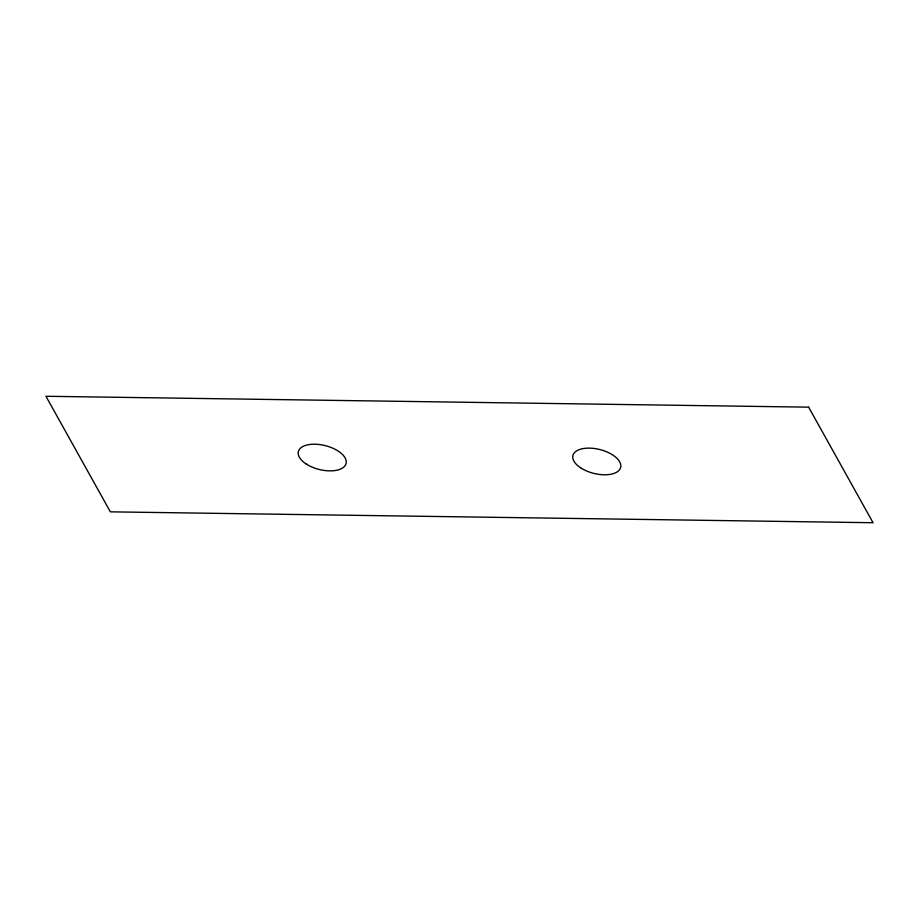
<?xml version="1.0" encoding="UTF-8"?>
<svg xmlns="http://www.w3.org/2000/svg" width="919" height="919" viewBox="0 0 919 919"><rect width="100%" height="100%" fill="white"/><g stroke="black" fill="none" stroke-linecap="round" stroke-linejoin="round"><path stroke-width="1.38" d="M808.64 407.163L45.95 396.273L110.36 511.837L873.05 522.727L808.64 407.163M580.682 467.84A24.606 12.303 14 0 0 620.314 468.414A24.606 12.303 14 0 0 589.355 448.127A24.606 12.303 14 0 0 580.682 467.84M306.119 463.923A24.606 12.303 14 0 0 345.751 464.486A24.606 12.303 14 0 0 314.78 444.21A24.606 12.303 14 0 0 306.119 463.923"/></g></svg>
